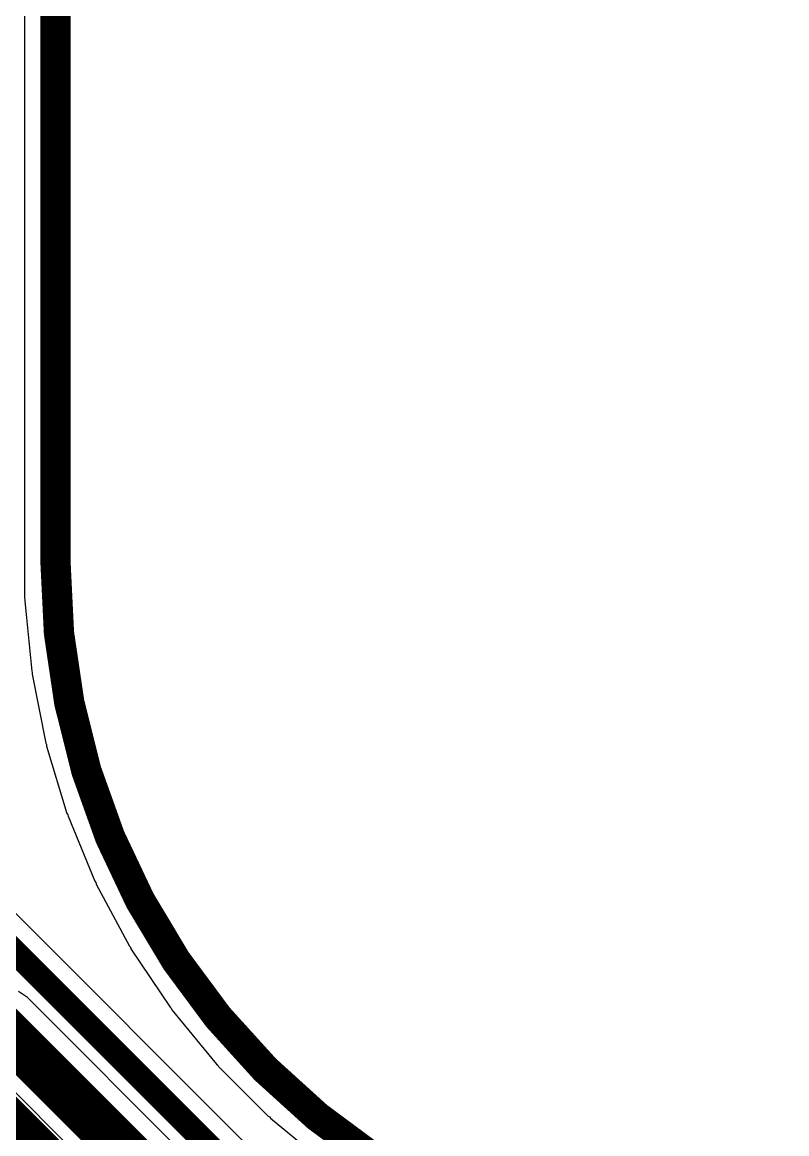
# Model space of a CAD drawing. Header units: inches. Extents: x -22 to 5433, y -13 to 5447.
# Drawn here: x 35.3 to 41.71, y 5.22 to 14.53 of the extents above; entities that cross this region are included whole.
import ezdxf

# ---------------------------------------------------------------- set-up
doc = ezdxf.new("R2010")
doc.units = ezdxf.units.IN
for name, color, linetype in [('Board_outline', 216, 'Continuous'), ('Bottom Layer', 5, 'Continuous'), ('Dimensions', 6, 'Continuous'), ('Ground', 16, 'Continuous'), ('Multi-Layer', 9, 'Continuous'), ('Power', 76, 'Continuous'), ('Top Layer', 1, 'Continuous')]:
    doc.layers.add(name, color=color, linetype=linetype)

msp = doc.modelspace()

# ---------------------------------------------------------------- linework, layer by layer
at = {"layer": 'Board_outline'}
for points in [[(35.58379726, 10.00657384, 0.254, 0.254, 0), (35.58379726, 20.9834099, 0.254, 0.254, 0)], [(41.58379796, 4.00657314, 0.254, 0.254, -0.4142135623730951), (35.58379726, 10.00657384, 0.254, 0.254, 0)]]:
    msp.add_lwpolyline(points, format="xyseb", dxfattribs=at)
msp.add_lwpolyline([(35.52029726, 10.00657384, 0.127, 0.127, 1), (35.64729725999999, 10.00657384, 0.127, 0.127, 1)], format="xyseb", close=True, dxfattribs=at)
msp.add_lwpolyline([(35.52029726, 10.00657384, 0.127, 0.127, 1), (35.64729725999999, 10.00657384, 0.127, 0.127, 1)], format="xyseb", close=True, dxfattribs=at)
at = {"layer": 'Bottom Layer'}
for p, q in [((35.32482394, 20.9834099), (35.3248214, 10.00657384)), ((35.3248214, 10.00657384), (35.32482394, 10.00656114)), ((35.32482394, 10.00656114), (35.32482394, 9.71180938)), ((35.32482394, 9.71180938), (35.32733091999999, 9.69921098)), ((35.32733091999999, 9.69921098), (35.32607108, 9.68642716)), ((35.32607108, 9.68642716), (35.38385354, 9.0997405)), ((35.38385354, 9.0997405), (35.38758226, 9.08744944)), ((35.38758226, 9.08744944), (35.38758226, 9.07460212)), ((35.38758226, 9.07460212), (35.50259092, 8.496409219999999)), ((35.50259092, 8.496409219999999), (35.50750582, 8.484542339999999)), ((35.50750582, 8.484542339999999), (35.50876565999999, 8.47175598)), ((35.50876565999999, 8.47175598), (35.67989562, 7.907616899999999)), ((35.67989562, 7.907616899999999), (35.68595097999999, 7.89628596)), ((35.68595097999999, 7.89628596), (35.68845796, 7.883687559999998)), ((35.68845796, 7.883687559999998), (35.91405822, 7.33904044)), ((35.91405822, 7.33904044), (35.92119562, 7.32835974)), ((35.92119562, 7.32835974), (35.92492434, 7.31606614)), ((35.92492434, 7.31606614), (36.2028232, 6.79615354)), ((36.2028232, 6.79615354), (36.21097406, 6.78622214)), ((36.21097406, 6.78622214), (36.21588895999999, 6.77435526)), ((36.21588895999999, 6.77435526), (36.54340926, 6.28418606)), ((36.54340926, 6.28418606), (36.5524923, 6.27510302)), ((36.5524923, 6.27510302), (36.5585502, 6.263769539999999)), ((36.5585502, 6.263769539999999), (36.9325398, 5.8080656)), ((36.9325398, 5.8080656), (36.94246612, 5.79991728)), ((36.94246612, 5.79991728), (36.94960606, 5.78923404)), ((36.94960606, 5.78923404), (37.3664607, 5.3723794)), ((37.3664607, 5.3723794), (37.3771414, 5.365241999999999)), ((37.3771414, 5.365241999999999), (37.38529226, 5.355310599999999)), ((37.38529226, 5.355310599999999), (37.84099874, 4.981323539999999))]:
    msp.add_line(p, q, dxfattribs=at)
at = {"layer": 'Dimensions'}
for p, q in [((35.58379726, 10.00657384), (35.5837998, 20.9834099)), ((35.5837998, 10.0065713), (35.58379726, 10.00657384)), ((35.5837998, 9.71180938), (35.5837998, 10.0065713)), ((35.64158226, 9.125125259999999), (35.5837998, 9.71180938)), ((35.75659092, 8.54693236), (35.64158226, 9.125125259999999)), ((35.92772088, 7.982793279999999), (35.75659092, 8.54693236)), ((36.15332114, 7.43814616), (35.92772088, 7.982793279999999)), ((36.43122, 6.918233559999999), (36.15332114, 7.43814616)), ((36.7587403, 6.42806436), (36.43122, 6.918233559999999)), ((37.13272989999999, 5.97235788), (36.7587403, 6.42806436)), ((37.54958454, 5.555503239999999), (37.13272989999999, 5.97235788)), ((38.00529102, 5.181513639999999), (37.54958454, 5.555503239999999))]:
    msp.add_line(p, q, dxfattribs=at)
at = {"layer": 'Ground'}
for p, q in [((35.32482394, 20.9834099), (35.3248214, 10.00657384)), ((35.3248214, 10.00657384), (35.32482394, 10.00656114)), ((35.32482394, 10.00656114), (35.32482394, 9.71180938)), ((35.32482394, 9.71180938), (35.32733091999999, 9.69921098)), ((35.32733091999999, 9.69921098), (35.32607108, 9.68642716)), ((35.32607108, 9.68642716), (35.38385354, 9.0997405)), ((35.38385354, 9.0997405), (35.38758226, 9.08744944)), ((35.38758226, 9.08744944), (35.38758226, 9.07460212)), ((35.38758226, 9.07460212), (35.50259092, 8.496409219999999)), ((35.50259092, 8.496409219999999), (35.50750582, 8.484542339999999)), ((35.50750582, 8.484542339999999), (35.50876565999999, 8.47175598)), ((35.50876565999999, 8.47175598), (35.67989562, 7.907616899999999)), ((35.67989562, 7.907616899999999), (35.68595097999999, 7.89628596)), ((35.68595097999999, 7.89628596), (35.68845796, 7.883687559999998)), ((35.68845796, 7.883687559999998), (35.91405822, 7.33904044)), ((40.14918564, 2.17092276), (34.86474612, 7.45535974)), ((35.91405822, 7.33904044), (35.92119562, 7.32835974)), ((35.92119562, 7.32835974), (35.92492434, 7.31606614)), ((35.92492434, 7.31606614), (36.2028232, 6.79615354)), ((36.2028232, 6.79615354), (36.21097406, 6.78622214)), ((36.21097406, 6.78622214), (36.21588895999999, 6.77435526)), ((36.21588895999999, 6.77435526), (36.54340926, 6.28418606)), ((36.54340926, 6.28418606), (36.5524923, 6.27510302)), ((36.5524923, 6.27510302), (36.5585502, 6.263769539999999)), ((36.5585502, 6.263769539999999), (36.9325398, 5.8080656)), ((36.9325398, 5.8080656), (36.94246612, 5.79991728)), ((36.94246612, 5.79991728), (36.94960606, 5.78923404)), ((36.94960606, 5.78923404), (37.3664607, 5.3723794)), ((37.3664607, 5.3723794), (37.3771414, 5.365241999999999)), ((37.3771414, 5.365241999999999), (37.38529226, 5.355310599999999)), ((37.38529226, 5.355310599999999), (37.84099874, 4.981323539999999))]:
    msp.add_line(p, q, dxfattribs=at)
for points in [[(32.71979994, 7.661435019999999, 0.2032, 0.2032, 0), (40.05918835999999, 0.3220466, 0.2032, 0.2032, 0)], [(34.6316681, 7.35881688, 0.2032, 0.2032, 0), (40.05264024, 1.93784474, 0.2032, 0.2032, 0)], [(34.0768305, 7.03514722, 0.2032, 0.2032, 0), (40.11551794, 0.9964597799999999, 0.2032, 0.2032, 0)]]:
    msp.add_lwpolyline(points, format="xyseb", dxfattribs=at)
at = {"layer": 'Multi-Layer'}
for p, q in [((35.58379726, 10.00657384), (35.5837998, 20.9834099)), ((35.5837998, 10.0065713), (35.58379726, 10.00657384)), ((35.5837998, 9.71180938), (35.5837998, 10.0065713)), ((35.64158226, 9.125125259999999), (35.5837998, 9.71180938)), ((35.75659092, 8.54693236), (35.64158226, 9.125125259999999)), ((35.92772088, 7.982793279999999), (35.75659092, 8.54693236)), ((36.15332114, 7.43814616), (35.92772088, 7.982793279999999)), ((36.43122, 6.918233559999999), (36.15332114, 7.43814616)), ((36.7587403, 6.42806436), (36.43122, 6.918233559999999)), ((37.13272989999999, 5.97235788), (36.7587403, 6.42806436)), ((37.54958454, 5.555503239999999), (37.13272989999999, 5.97235788)), ((38.00529102, 5.181513639999999), (37.54958454, 5.555503239999999))]:
    msp.add_line(p, q, dxfattribs=at)
at = {"layer": 'Power'}
for p, q in [((35.32482394, 20.9834099), (35.3248214, 10.00657384)), ((35.3248214, 10.00657384), (35.32482394, 10.00656114)), ((35.32482394, 10.00656114), (35.32482394, 9.71180938)), ((35.32482394, 9.71180938), (35.32733091999999, 9.69921098)), ((35.32733091999999, 9.69921098), (35.32607108, 9.68642716)), ((35.32607108, 9.68642716), (35.38385354, 9.0997405)), ((35.38385354, 9.0997405), (35.38758226, 9.08744944)), ((35.38758226, 9.08744944), (35.38758226, 9.07460212)), ((35.38758226, 9.07460212), (35.50259092, 8.496409219999999)), ((35.50259092, 8.496409219999999), (35.50750582, 8.484542339999999)), ((35.50750582, 8.484542339999999), (35.50876565999999, 8.47175598)), ((35.50876565999999, 8.47175598), (35.67989562, 7.907616899999999)), ((35.67989562, 7.907616899999999), (35.68595097999999, 7.89628596)), ((35.68595097999999, 7.89628596), (35.68845796, 7.883687559999998)), ((35.68845796, 7.883687559999998), (35.91405822, 7.33904044)), ((39.15112058, 2.29047802), (33.6492342, 7.79236186)), ((35.91405822, 7.33904044), (35.92119562, 7.32835974)), ((35.92119562, 7.32835974), (35.92492434, 7.31606614)), ((35.92492434, 7.31606614), (36.2028232, 6.79615354)), ((36.2028232, 6.79615354), (36.21097406, 6.78622214)), ((36.21097406, 6.78622214), (36.21588895999999, 6.77435526)), ((36.21588895999999, 6.77435526), (36.54340926, 6.28418606)), ((36.54340926, 6.28418606), (36.5524923, 6.27510302)), ((36.5524923, 6.27510302), (36.5585502, 6.263769539999999)), ((36.5585502, 6.263769539999999), (36.9325398, 5.8080656)), ((36.9325398, 5.8080656), (36.94246612, 5.79991728)), ((36.94246612, 5.79991728), (36.94960606, 5.78923404)), ((36.94960606, 5.78923404), (37.3664607, 5.3723794)), ((37.3664607, 5.3723794), (37.3771414, 5.365241999999999)), ((37.3771414, 5.365241999999999), (37.38529226, 5.355310599999999)), ((37.38529226, 5.355310599999999), (37.84099874, 4.981323539999999))]:
    msp.add_line(p, q, dxfattribs=at)
for points in [[(30.59328146, 10.05172234, 0.2032, 0.2032, 0), (39.1210038, 1.524, 0.2032, 0.2032, 0)], [(31.30051652, 9.81145866, 0.2032, 0.2032, 0), (39.05457518, 2.0574, 0.2032, 0.2032, 0)]]:
    msp.add_lwpolyline(points, format="xyseb", dxfattribs=at)
at = {"layer": 'Top Layer'}
for p, q in [((35.32482394, 20.9834099), (35.3248214, 10.00657384)), ((35.3248214, 10.00657384), (35.32482394, 10.00656114)), ((35.32482394, 10.00656114), (35.32482394, 9.71180938)), ((35.32482394, 9.71180938), (35.32733091999999, 9.69921098)), ((35.32733091999999, 9.69921098), (35.32607108, 9.68642716)), ((35.32607108, 9.68642716), (35.38385354, 9.0997405)), ((35.38385354, 9.0997405), (35.38758226, 9.08744944)), ((35.38758226, 9.08744944), (35.38758226, 9.07460212)), ((35.38758226, 9.07460212), (35.50259092, 8.496409219999999)), ((35.50259092, 8.496409219999999), (35.50750582, 8.484542339999999)), ((35.50750582, 8.484542339999999), (35.50876565999999, 8.47175598)), ((35.50876565999999, 8.47175598), (35.67989562, 7.907616899999999)), ((35.67989562, 7.907616899999999), (35.68595097999999, 7.89628596)), ((35.68595097999999, 7.89628596), (35.68845796, 7.883687559999998)), ((35.68845796, 7.883687559999998), (35.91405822, 7.33904044)), ((35.91405822, 7.33904044), (35.92119562, 7.32835974)), ((35.92119562, 7.32835974), (35.92492434, 7.31606614)), ((35.92492434, 7.31606614), (36.2028232, 6.79615354)), ((36.2028232, 6.79615354), (36.21097406, 6.78622214)), ((36.21097406, 6.78622214), (36.21588895999999, 6.77435526)), ((36.21588895999999, 6.77435526), (36.54340926, 6.28418606)), ((35.34783633999999, 6.36502156), (35.27222053999999, 6.41554724)), ((37.94917988, 3.76367802), (35.34783633999999, 6.36502156)), ((36.54340926, 6.28418606), (36.5524923, 6.27510302)), ((36.5524923, 6.27510302), (36.5585502, 6.263769539999999)), ((36.5585502, 6.263769539999999), (36.9325398, 5.8080656)), ((35.08648304, 5.9671331), (37.68782658, 3.36578956)), ((36.9325398, 5.8080656), (36.94246612, 5.79991728)), ((36.94246612, 5.79991728), (36.94960606, 5.78923404)), ((36.94960606, 5.78923404), (37.3664607, 5.3723794)), ((36.04033178, 4.7768891), (35.04944983999999, 5.76777104)), ((37.3664607, 5.3723794), (37.3771414, 5.365241999999999)), ((37.3771414, 5.365241999999999), (37.38529226, 5.355310599999999)), ((37.38529226, 5.355310599999999), (37.84099874, 4.981323539999999))]:
    msp.add_line(p, q, dxfattribs=at)
for points in [[(35.1830259, 6.20021112, 0.2032, 0.2032, 0), (37.85263702, 3.5306, 0.2032, 0.2032, 0)], [(34.86632599999999, 5.5846472, 0.254, 0.254, 0), (35.85720794, 4.59376526, 0.254, 0.254, 0)]]:
    msp.add_lwpolyline(points, format="xyseb", dxfattribs=at)

doc.saveas('drawing.dxf')
